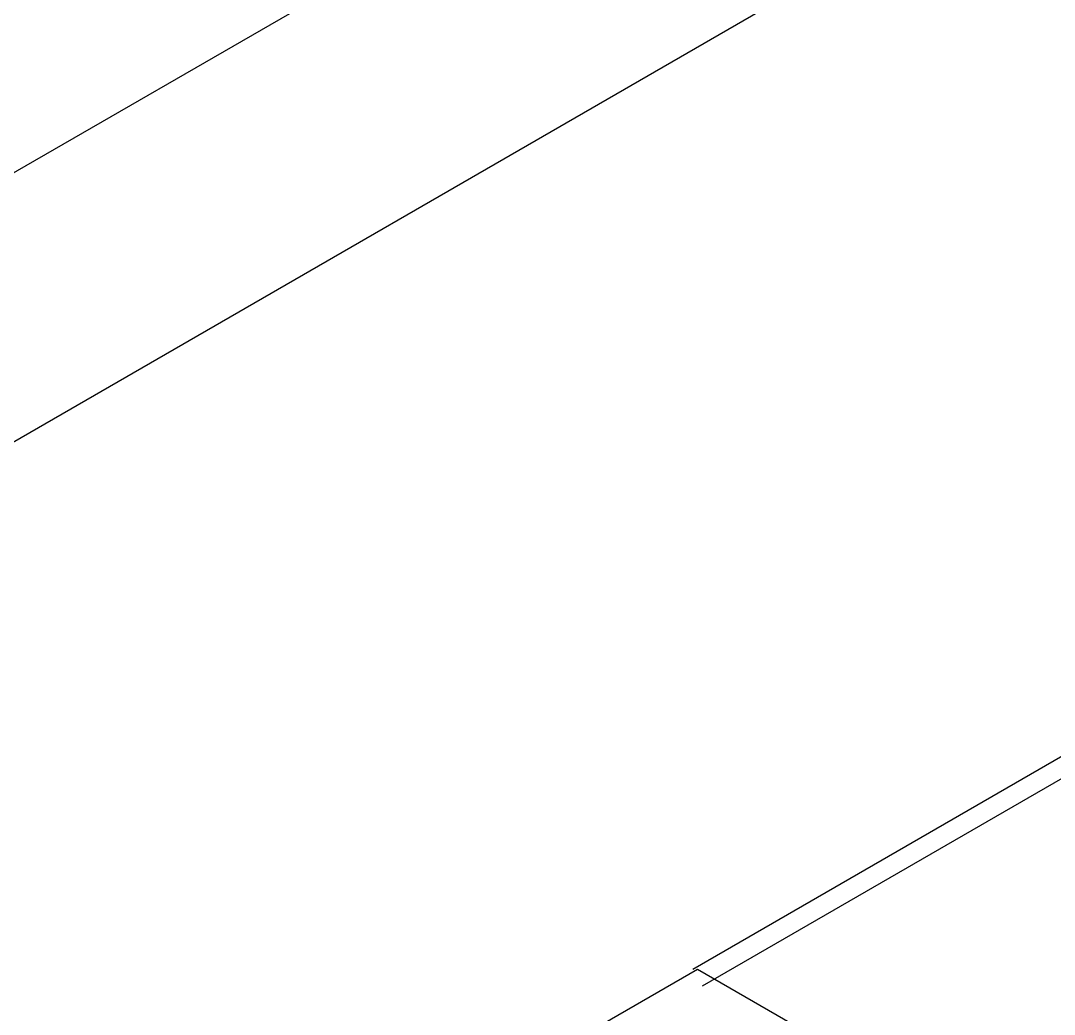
# Model space of a CAD drawing. Extents: x 8365 to 8547, y -347 to -272.
# Drawn here: x 8509.478 to 8512.14, y -331.49 to -328.931 of the extents above; entities that cross this region are included whole.
import ezdxf

# ---------------------------------------------------------------- set-up
doc = ezdxf.new("R2010")
doc.units = 0
doc.layers.add('1', color=7, linetype='CONTINUOUS')
doc.layers.add('2', color=7, linetype='CONTINUOUS')

msp = doc.modelspace()

# ---------------------------------------------------------------- linework, layer by layer
at = {"layer": '1', "color": 1, "linetype": 'CONTINUOUS'}
for p, q in [((8519.7991, -323.3537), (8507.4193, -330.5012)), ((8520.2383, -323.7929), (8507.5801, -331.1012)), ((8511.209, -331.3732), (8513.649, -329.9644)), ((8511.234, -331.4165), (8513.6307, -330.0327))]:
    msp.add_line(p, q, dxfattribs=at)
at = {"layer": '2', "color": 1, "linetype": 'CONTINUOUS'}
msp.add_lwpolyline([(8507.5348, -333.5012), (8511.2206, -331.3732), (8514.9064, -333.5012), (8514.9064, -337.6041)], dxfattribs=at)

doc.saveas('drawing.dxf')
